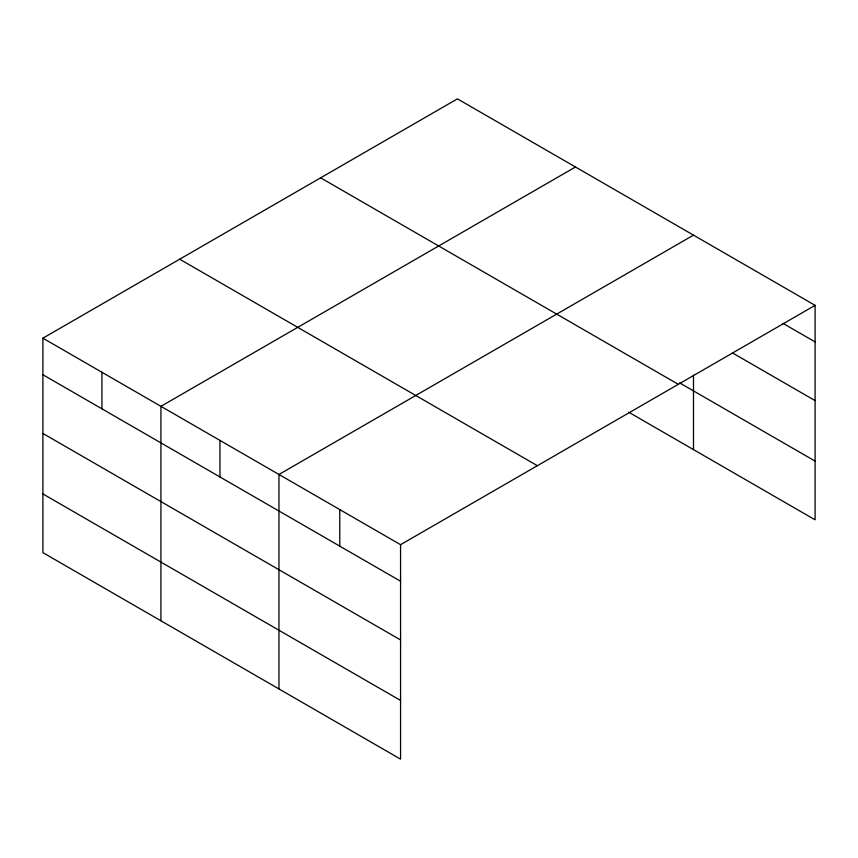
<?xml version="1.0" encoding="UTF-8"?>
<svg xmlns="http://www.w3.org/2000/svg" width="858" height="858" viewBox="0 0 858 858"><rect width="100%" height="100%" fill="white"/><g stroke="black" fill="none" stroke-linecap="round" stroke-linejoin="round"><path stroke-width="1.29" d="M42.9 338.181L400.568 544.68L400.568 759.148L42.9 552.649L42.9 338.181L457.432 98.852L815.1 305.351L815.1 519.819L628.689 412.194M575.461 166.999L160.929 406.327L160.929 620.795M693.489 235.146L278.957 474.474L278.957 688.931M400.568 544.68L815.1 305.351M782.979 323.369L815.1 341.913M732.496 352.938L815.1 400.622M679.611 382.882L815.1 461.111M320.635 177.831L678.303 384.33M179.697 259.202L537.365 465.701M42.9 374.742L400.568 581.241M42.9 433.451L400.568 639.95M42.9 493.94L400.568 700.439M693.489 375.118L693.489 449.613M339.768 509.577L339.768 546.138M219.948 440.401L219.948 476.962M101.92 372.254L101.92 408.816"/></g></svg>
